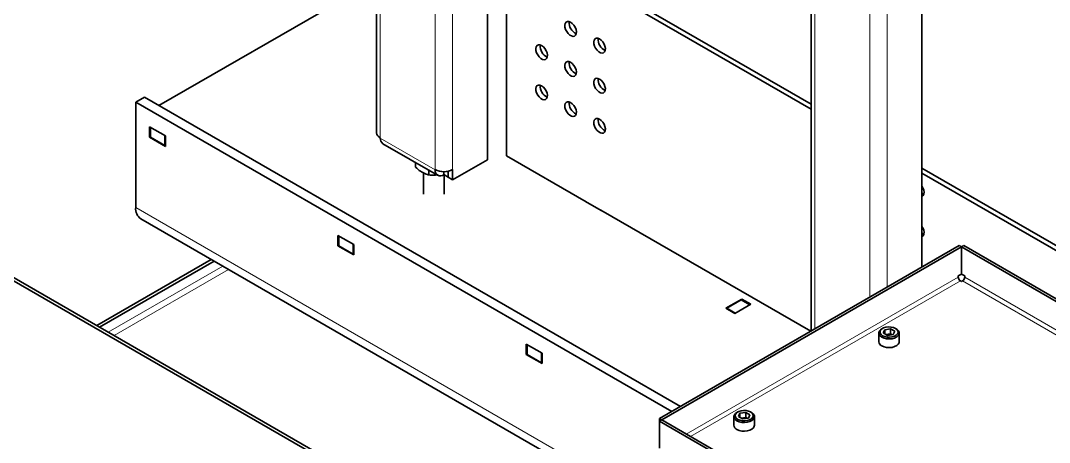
# Paper-space layout 'Blatt1' of a CAD drawing. Header units: millimetres. Extents: x 0 to 1189, y 0 to 841.
# Drawn here: x 778.1 to 878.5, y 409.4 to 450.6 of the extents above; entities that cross this region are included whole.
import ezdxf

# ---------------------------------------------------------------- set-up
doc = ezdxf.new("R2010")
doc.units = ezdxf.units.MM

psp = doc.layouts.new('Blatt1')

# ---------------------------------------------------------------- linework, layer by layer
at = {"color": 7, "linetype": 'Continuous', "lineweight": 35}
for p, q in [((812.809, 473.638), (812.809, 439.643)), ((823.625, 437.014), (823.625, 467.394)), ((866.052, 426.527), (866.052, 466.975)), ((825.499, 458.304), (825.499, 437.401)), ((855.235, 441.955), (826.206, 458.712)), ((855.235, 442.444), (826.631, 458.957)), ((812.809, 454.567), (791.558, 442.299)), ((855.235, 453.434), (855.235, 420.282)), ((790.144, 443.116), (789.295, 442.626)), ((790.144, 443.116), (842.466, 412.911)), ((789.295, 432.338), (789.295, 442.626)), ((789.295, 442.626), (841.618, 412.421)), ((790.639, 439.221), (790.639, 440.234)), ((790.639, 440.234), (792.195, 439.336)), ((790.738, 439.213), (790.738, 440.176)), ((790.639, 439.221), (790.738, 439.278)), ((792.195, 438.323), (790.639, 439.221)), ((790.738, 439.213), (792.152, 438.397)), ((792.152, 438.397), (792.152, 439.36)), ((792.195, 439.336), (792.195, 438.323)), ((813.174, 439.145), (813.16, 439.153)), ((813.174, 439.145), (813.174, 439.128)), ((792.152, 438.397), (792.195, 438.421)), ((813.423, 438.579), (818.769, 435.493)), ((823.625, 437.014), (820.231, 435.054)), ((833.277, 432.91), (825.499, 437.401)), ((816.608, 436.74), (816.608, 436.283)), ((817.915, 435.986), (817.915, 435.528)), ((818.534, 436.05), (818.52, 436.059)), ((818.52, 436.059), (818.52, 436.042)), ((820.231, 435.054), (820.231, 436.05)), ((896.521, 418.611), (866.052, 436.2)), ((817.393, 435.732), (817.393, 433.666)), ((819.369, 435.552), (819.383, 435.56)), ((819.383, 435.56), (819.383, 435.848)), ((819.383, 435.56), (819.793, 435.324)), ((819.393, 433.666), (819.393, 435.555)), ((819.693, 435.871), (819.793, 435.814)), ((819.793, 435.814), (819.807, 435.822)), ((819.793, 435.324), (819.793, 435.814)), ((819.793, 435.324), (819.807, 435.332)), ((819.807, 435.299), (819.807, 435.892)), ((820.231, 435.054), (819.807, 435.299)), ((896.096, 418.366), (866.052, 435.71)), ((833.193, 432.943), (833.207, 432.951)), ((834.748, 432.045), (833.193, 432.943)), ((833.277, 432.91), (833.277, 432.894)), ((866.245, 433.671), (866.229, 433.662)), ((852.086, 382.051), (764.606, 432.553)), ((852.369, 382.214), (764.889, 432.716)), ((855.194, 420.258), (834.692, 432.094)), ((834.692, 432.078), (834.692, 432.094)), ((834.762, 432.053), (834.748, 432.045)), ((789.793, 431.239), (860.006, 390.705)), ((809.024, 428.608), (809.024, 429.62)), ((809.024, 429.62), (810.579, 428.722)), ((809.123, 428.6), (809.123, 429.563)), ((809.024, 428.608), (809.123, 428.665)), ((810.579, 427.71), (809.024, 428.608)), ((809.123, 428.6), (810.537, 427.783)), ((810.537, 427.783), (810.537, 428.747)), ((810.579, 428.722), (810.579, 427.71)), ((869.683, 428.623), (840.429, 411.735)), ((869.896, 428.501), (840.641, 411.612)), ((869.896, 428.501), (869.683, 428.623)), ((869.896, 425.847), (869.896, 428.501)), ((869.916, 428.501), (870.128, 428.623)), ((913.312, 403.448), (869.916, 428.501)), ((869.916, 428.501), (869.916, 425.847)), ((913.524, 403.571), (870.128, 428.623)), ((785.482, 420.828), (796.655, 427.277)), ((785.765, 420.664), (796.937, 427.114)), ((810.537, 427.783), (810.579, 427.808)), ((866.052, 426.578), (866.075, 426.54)), ((869.896, 425.847), (869.587, 425.669)), ((869.587, 425.546), (869.587, 425.669)), ((869.906, 425.118), (869.799, 425.179)), ((870.012, 425.179), (869.906, 425.118)), ((870.224, 425.669), (869.916, 425.847)), ((870.224, 425.669), (870.224, 425.546)), ((848.466, 423.407), (846.91, 422.509)), ((846.995, 422.509), (848.41, 423.326)), ((847.787, 422.003), (849.343, 422.901)), ((849.244, 422.844), (848.41, 423.326)), ((849.343, 422.901), (848.466, 423.407)), ((848.466, 423.293), (848.466, 423.407)), ((846.91, 422.509), (847.787, 422.003)), ((847.83, 422.028), (846.995, 422.509)), ((846.995, 422.46), (846.995, 422.509)), ((861.834, 420.081), (861.834, 419.24)), ((862.212, 420.538), (862.127, 420.489)), ((862.277, 420.092), (862.426, 420.414)), ((862.685, 419.857), (862.277, 420.092)), ((862.984, 420.501), (862.426, 420.414)), ((862.426, 420.006), (862.426, 420.414)), ((862.538, 419.942), (862.984, 420.011)), ((862.685, 419.857), (863.243, 419.943)), ((862.984, 420.011), (862.954, 419.898)), ((863.392, 420.265), (862.984, 420.501)), ((862.984, 420.011), (862.984, 420.501)), ((862.984, 420.011), (863.131, 419.926)), ((863.392, 420.265), (863.243, 419.943)), ((863.542, 420.489), (863.457, 420.538)), ((863.834, 419.24), (863.834, 420.081)), ((827.408, 417.995), (827.408, 419.007)), ((827.408, 419.007), (828.964, 418.109)), ((827.507, 417.986), (827.507, 418.95)), ((827.408, 417.995), (827.507, 418.052)), ((828.964, 417.096), (827.408, 417.995)), ((827.507, 417.986), (828.922, 417.17)), ((828.922, 417.17), (828.922, 418.133)), ((828.964, 418.109), (828.964, 417.096)), ((828.922, 417.17), (828.964, 417.194)), ((847.692, 411.917), (847.692, 411.076)), ((848.07, 412.374), (847.985, 412.325)), ((848.135, 411.928), (848.284, 412.25)), ((848.543, 411.693), (848.135, 411.928)), ((848.842, 412.337), (848.284, 412.25)), ((848.284, 411.842), (848.284, 412.25)), ((848.396, 411.778), (848.842, 411.847)), ((848.842, 411.847), (848.812, 411.734)), ((849.25, 412.101), (848.842, 412.337)), ((848.842, 411.847), (848.842, 412.337)), ((848.842, 411.847), (848.989, 411.762)), ((849.25, 412.101), (849.101, 411.779)), ((849.4, 412.325), (849.315, 412.374)), ((849.692, 411.076), (849.692, 411.917)), ((840.641, 411.612), (840.429, 411.735)), ((840.429, 411.478), (840.429, 411.735)), ((840.641, 411.601), (840.429, 411.478)), ((840.429, 408.825), (840.429, 411.478)), ((840.429, 411.478), (855.339, 402.871)), ((840.641, 411.612), (840.641, 411.601)), ((840.641, 411.601), (855.551, 402.994)), ((848.543, 411.693), (849.101, 411.779))]:
    psp.add_line(p, q, dxfattribs=at)
at = {"color": 8, "linetype": 'Continuous', "lineweight": 18}
for p, q in [((813.16, 439.153), (813.16, 473.435)), ((818.534, 436.05), (818.534, 470.333)), ((820.231, 436.05), (820.231, 469.353)), ((860.961, 423.588), (860.961, 464.036)), ((862.658, 424.567), (862.658, 465.016)), ((855.587, 420.485), (855.587, 453.637)), ((813.174, 439.128), (818.52, 436.042)), ((789.295, 432.338), (860.006, 391.517)), ((797.786, 426.624), (786.614, 420.174)), ((787.179, 419.848), (798.352, 426.298)), ((869.587, 425.546), (843.036, 410.219)), ((869.799, 425.179), (843.46, 409.974)), ((910.493, 401.81), (870.012, 425.179)), ((910.917, 402.055), (870.224, 425.546))]:
    psp.add_line(p, q, dxfattribs=at)
at = {"color": 7, "linetype": 'Continuous', "lineweight": 35, "flags": 128}
for points in [[(831.75, 450.45), (831.916, 450.325), (832.068, 450.152), (832.192, 449.949), (832.276, 449.731), (832.314, 449.52), (832.301, 449.333), (832.239, 449.187), (832.134, 449.096), (831.995, 449.066), (831.834, 449.102), (831.665, 449.199), (831.504, 449.35), (831.365, 449.54), (831.26, 449.753), (831.198, 449.97), (831.185, 450.171), (831.223, 450.339), (831.307, 450.459), (831.431, 450.52), (831.583, 450.517), (831.75, 450.45)], [(828.921, 448.163), (829.088, 448.038), (829.24, 447.866), (829.363, 447.662), (829.448, 447.445), (829.485, 447.233), (829.473, 447.046), (829.411, 446.901), (829.306, 446.809), (829.167, 446.78), (829.005, 446.816), (828.837, 446.913), (828.676, 447.063), (828.536, 447.253), (828.431, 447.466), (828.37, 447.683), (828.357, 447.885), (828.395, 448.053), (828.479, 448.173), (828.602, 448.234), (828.754, 448.231), (828.921, 448.163)], [(834.578, 448.817), (834.745, 448.692), (834.897, 448.52), (835.02, 448.316), (835.105, 448.099), (835.142, 447.887), (835.129, 447.7), (835.068, 447.554), (834.963, 447.463), (834.823, 447.434), (834.662, 447.469), (834.494, 447.567), (834.333, 447.717), (834.193, 447.907), (834.088, 448.12), (834.026, 448.337), (834.014, 448.538), (834.051, 448.707), (834.136, 448.826), (834.259, 448.888), (834.411, 448.884), (834.578, 448.817)], [(831.75, 446.531), (831.916, 446.405), (832.068, 446.233), (832.192, 446.029), (832.276, 445.812), (832.314, 445.6), (832.301, 445.414), (832.239, 445.268), (832.134, 445.176), (831.995, 445.147), (831.834, 445.183), (831.665, 445.28), (831.504, 445.43), (831.365, 445.621), (831.26, 445.833), (831.198, 446.05), (831.185, 446.252), (831.223, 446.42), (831.307, 446.54), (831.431, 446.601), (831.583, 446.598), (831.75, 446.531)], [(834.578, 444.898), (834.745, 444.772), (834.897, 444.6), (835.02, 444.396), (835.105, 444.179), (835.142, 443.968), (835.129, 443.781), (835.068, 443.635), (834.963, 443.544), (834.823, 443.514), (834.662, 443.55), (834.494, 443.647), (834.333, 443.798), (834.193, 443.988), (834.088, 444.201), (834.026, 444.417), (834.014, 444.619), (834.051, 444.787), (834.136, 444.907), (834.259, 444.968), (834.411, 444.965), (834.578, 444.898)], [(828.921, 444.244), (829.088, 444.119), (829.24, 443.946), (829.363, 443.743), (829.448, 443.525), (829.485, 443.314), (829.473, 443.127), (829.411, 442.981), (829.306, 442.89), (829.167, 442.86), (829.005, 442.896), (828.837, 442.993), (828.676, 443.144), (828.536, 443.334), (828.431, 443.547), (828.37, 443.764), (828.357, 443.965), (828.395, 444.133), (828.479, 444.253), (828.602, 444.314), (828.754, 444.311), (828.921, 444.244)], [(831.75, 442.611), (831.916, 442.486), (832.068, 442.314), (832.192, 442.11), (832.276, 441.893), (832.314, 441.681), (832.301, 441.494), (832.239, 441.348), (832.134, 441.257), (831.995, 441.228), (831.834, 441.263), (831.665, 441.361), (831.504, 441.511), (831.365, 441.701), (831.26, 441.914), (831.198, 442.131), (831.185, 442.332), (831.223, 442.501), (831.307, 442.621), (831.431, 442.682), (831.583, 442.678), (831.75, 442.611)], [(834.578, 440.978), (834.745, 440.853), (834.897, 440.681), (835.02, 440.477), (835.105, 440.26), (835.142, 440.048), (835.129, 439.861), (835.068, 439.716), (834.963, 439.624), (834.823, 439.595), (834.662, 439.63), (834.494, 439.728), (834.333, 439.878), (834.193, 440.068), (834.088, 440.281), (834.026, 440.498), (834.014, 440.7), (834.051, 440.868), (834.136, 440.988), (834.259, 441.049), (834.411, 441.046), (834.578, 440.978)], [(866.052, 434.417), (866.133, 434.274), (866.217, 434.057), (866.255, 433.845), (866.242, 433.659), (866.181, 433.513), (866.075, 433.421), (866.052, 433.411)], [(866.242, 433.657), (866.199, 433.673), (866.052, 433.754)], [(866.052, 430.497), (866.133, 430.355), (866.217, 430.138), (866.255, 429.926), (866.242, 429.739), (866.181, 429.593), (866.075, 429.502), (866.052, 429.492)], [(866.242, 429.738), (866.199, 429.753), (866.052, 429.835)], [(862.127, 419.672), (861.963, 419.798), (861.863, 419.944), (861.835, 420.1), (861.881, 420.255), (861.998, 420.397), (862.127, 420.489)], [(862.212, 419.819), (862.413, 419.733), (862.647, 419.682), (862.897, 419.672), (863.142, 419.703), (863.362, 419.772), (863.539, 419.874), (863.659, 420.001), (863.712, 420.142), (863.694, 420.287), (863.607, 420.422), (863.457, 420.538), (863.256, 420.625), (863.022, 420.675), (862.772, 420.685), (862.527, 420.655), (862.307, 420.585), (862.13, 420.483), (862.01, 420.356), (861.957, 420.215), (861.975, 420.071), (862.062, 419.935), (862.212, 419.819)], [(863.542, 420.489), (863.631, 420.43), (863.765, 420.292), (863.829, 420.14), (863.82, 419.983), (863.738, 419.833), (863.588, 419.701), (863.383, 419.598), (863.137, 419.53), (862.869, 419.504), (862.598, 419.52), (862.344, 419.577), (862.127, 419.672)], [(862.127, 418.831), (862.344, 418.736), (862.598, 418.679), (862.869, 418.663), (863.137, 418.689), (863.383, 418.757), (863.588, 418.86), (863.738, 418.992), (863.82, 419.142), (863.834, 419.24)], [(847.985, 411.508), (847.821, 411.634), (847.721, 411.78), (847.693, 411.936), (847.739, 412.091), (847.856, 412.233), (847.985, 412.325)], [(848.07, 411.655), (848.271, 411.569), (848.505, 411.518), (848.755, 411.508), (849, 411.539), (849.22, 411.608), (849.397, 411.71), (849.517, 411.837), (849.57, 411.978), (849.552, 412.123), (849.465, 412.258), (849.315, 412.374), (849.114, 412.46), (848.879, 412.511), (848.63, 412.521), (848.385, 412.491), (848.165, 412.421), (847.988, 412.319), (847.868, 412.192), (847.815, 412.051), (847.832, 411.907), (847.92, 411.771), (848.07, 411.655)], [(849.4, 412.325), (849.489, 412.265), (849.623, 412.128), (849.687, 411.976), (849.678, 411.819), (849.595, 411.669), (849.446, 411.537), (849.241, 411.434), (848.995, 411.366), (848.726, 411.34), (848.456, 411.356), (848.202, 411.413), (847.985, 411.508)], [(847.985, 410.667), (848.202, 410.572), (848.456, 410.515), (848.726, 410.499), (848.995, 410.525), (849.241, 410.593), (849.446, 410.696), (849.595, 410.828), (849.678, 410.977), (849.692, 411.076)]]:
    psp.add_lwpolyline(points, dxfattribs=at)
at = {"color": 7, "linetype": 'Continuous', "lineweight": 35}
for centre, radius, start, end in [((832.739, 450.368), 1.125, 172.93037, 247.06426), ((829.911, 448.081), 1.125, 172.93037, 247.06426), ((835.568, 448.735), 1.125, 172.93037, 247.06426), ((832.739, 446.449), 1.125, 172.93037, 247.06426), ((835.568, 444.816), 1.125, 172.93037, 247.06426), ((829.911, 444.162), 1.125, 172.93037, 247.06426), ((832.739, 442.529), 1.125, 172.93037, 247.06426), ((835.568, 440.896), 1.125, 172.93037, 247.06426), ((813.409, 439.703), 0.604, 185.6948, 245.62534), ((813.762, 439.063), 0.592, 173.70115, 234.98667), ((819.037, 435.958), 0.524, 170.78596, 309.20329), ((819.383, 437.688), 1.844, 242.60967, 297.39033), ((790.463, 432.204), 1.175, 173.46674, 235.22108), ((870.048, 425.567), 0.461, 182.60548, 237.39452), ((869.763, 425.567), 0.461, 302.60548, 357.39452), ((862.331, 419.286), 0.498, 185.38279, 245.93735), ((848.188, 411.122), 0.498, 185.38279, 245.93735)]:
    psp.add_arc(centre, radius, start, end, dxfattribs=at)
for points, knots in [([(817.261, 435.789), (817.207, 435.821), (816.986, 435.955), (816.771, 436.141), (816.608, 436.283)], [0, 0, 0, 0, 0.2443658, 1, 1, 1, 1]), ([(817.915, 435.528), (817.866, 435.541), (817.654, 435.595), (817.432, 435.704), (817.261, 435.789)], [0, 0, 0, 0, 0.2269026, 1, 1, 1, 1]), ([(817.915, 435.528), (818.059, 435.517), (818.313, 435.498), (818.575, 435.527), (818.688, 435.54)], [0, 0, 0, 0, 0.5709662, 1, 1, 1, 1])]:
    psp.add_open_spline(points, degree=3, knots=knots, dxfattribs=at)

doc.saveas('drawing.dxf')
